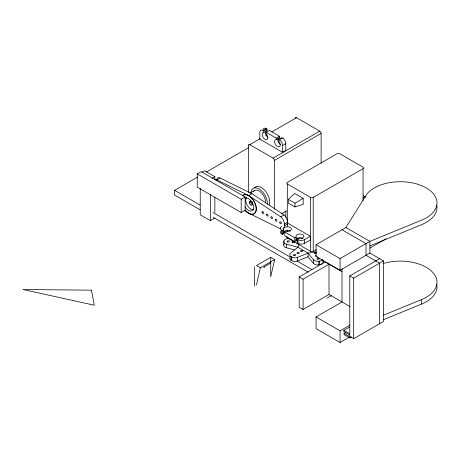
<?xml version="1.0" encoding="UTF-8"?>
<svg xmlns="http://www.w3.org/2000/svg" width="460" height="460" viewBox="0 0 460 460"><rect width="100%" height="100%" fill="white"/><g stroke="black" fill="none" stroke-linecap="round" stroke-linejoin="round"><path stroke-width="0.69" d="M302.973 238.504A3.973 2.294 0 0 0 297.936 237.987A3.973 2.294 0 0 0 296.188 240.758L294.831 241.54L284.746 235.721L284.746 232.035L286.103 231.248A3.973 2.294 0 0 0 291.41 229.362A3.973 2.294 0 0 0 287 226.814A3.973 2.294 0 0 0 283.728 229.879L283.728 233.565L282.371 234.347L281.612 233.91L281.612 230.224A4.588 2.651 0 0 1 281.612 226.475M282.371 234.347L282.371 230.661L283.728 229.879M294.469 249.924L286.321 247.733A4.588 2.651 0 0 1 283.832 244.645L284.079 240.499A4.588 2.651 0 0 1 288.909 238.544M286.321 247.733L286.321 244.122A4.588 2.651 0 0 1 283.832 241.034M287.305 231.524L287.305 230.103M287.305 223.715L287.305 183.965L310.598 197.42L310.598 251.367L287.305 237.912A1.851 1.069 0 0 1 286.965 236.636M288.311 199.358L288.311 203.101L294.981 206.948L303.186 204.378L303.186 198.381L294.716 193.493L288.311 199.358L294.981 203.205L294.981 206.948M286.321 244.122L297.867 247.227L308.068 253.121L308.068 256.732L297.631 260.946A4.588 2.651 0 0 1 291.755 260.647L291.077 260.256L291.077 256.645A4.588 2.651 0 0 1 290.565 253.253L297.867 247.227L299.011 244.755M291.755 260.647L291.755 257.036L291.077 256.645M294.831 241.54L294.831 237.855L296.188 237.072A3.973 2.294 0 0 1 299.46 234.008A3.973 2.294 0 0 1 303.865 236.555A3.973 2.294 0 0 1 298.563 238.441L297.206 239.223L297.206 242.914L297.965 243.351A4.588 2.651 0 0 0 304.451 243.351L310.373 239.936L310.373 236.25L287.529 223.06M296.188 240.758L296.188 237.072M297.631 260.946L297.631 257.335L308.068 253.121L316.428 251.827M297.965 243.351L297.965 239.666L297.206 239.223M304.451 243.351L304.451 239.666L310.373 236.25M287.31 183.965A1.851 1.069 0 0 1 287.27 182.447L337.111 153.686A1.851 1.069 0 0 1 339.721 153.703L363.026 167.147A1.851 1.069 0 0 1 363.061 168.67L313.22 197.432L313.22 251.378L316.296 249.602M323.104 260.095L323.104 261.901A4.588 2.651 0 0 1 319.723 264.69L318.797 264.833A4.588 2.651 0 0 1 313.45 263.396L313.45 259.785L308.068 253.121M318.797 264.833L318.797 261.222A4.588 2.651 0 0 1 313.45 259.785M319.723 264.69L319.723 261.079A4.588 2.651 0 0 0 322.707 259.624M363.055 200.606L363.055 168.665M256.461 285.039L260.354 267.806L274.631 259.566L270.739 257.318L256.461 265.558L260.354 267.806M274.631 259.566L270.739 276.799L270.739 257.318M283.832 244.645L284.079 244.111M216.781 179.038L218.011 177.79L219.69 177.842L252.017 193.74L284.337 215.165L286.321 217.545L287.511 220.806A7.51 4.335 60 0 1 287.649 222.289L287.649 223.916A7.51 4.335 60 0 1 287.511 225.233L287.063 226.36M316.054 244.743L345.891 227.516L365.769 195.718A36.708 21.194 0 0 1 422.498 186.035A36.708 21.194 0 0 1 421.555 220.185L369.897 241.379L340.061 258.606L316.054 244.743L316.054 256.415L340.061 270.279L369.897 253.052L383.525 260.918L383.525 321.459L353.688 338.686L349.796 336.438L349.796 275.897L379.632 258.669M283.061 228.999L284.251 227.113A7.51 4.335 60 0 0 284.395 225.797L284.395 224.169A7.51 4.335 60 0 0 284.257 222.686L283.061 219.426L281.083 217.045L248.756 195.621L216.775 179.866L214.757 179.67M294.981 203.205L303.186 198.381M266.984 129.036L263.793 130.881L263.793 132.445A3.973 2.294 60 0 0 262.775 136.81A3.973 2.294 60 0 0 267.185 139.357A3.973 2.294 60 0 0 266.167 133.82L266.167 132.25L276.253 138.075L276.253 139.639A3.973 2.294 60 0 0 275.235 144.003A3.973 2.294 60 0 0 279.64 146.55A3.973 2.294 60 0 0 278.628 141.013L278.628 139.443L281.819 137.603L282.578 138.04A4.588 2.651 60 0 1 285.821 143.658L285.821 150.495L282.63 152.335L259.791 139.15L259.791 132.313A4.588 2.651 60 0 1 263.034 130.445L266.225 128.599L266.984 129.036L266.984 130.605A3.973 2.294 60 0 0 265.403 133.193A3.973 2.294 60 0 0 267.921 137.316M263.793 132.445L266.984 130.605M266.167 132.25L269.359 130.41L279.444 136.229L279.444 137.799A3.973 2.294 60 0 0 277.863 140.38A3.973 2.294 60 0 0 280.376 144.509M197.219 173.892L201.187 171.597L245.157 196.983L245.157 210.22L241.184 212.514L197.219 187.128L197.219 173.892L241.184 199.272L245.157 196.983M248.452 192.286L248.452 145.4L260.228 138.632M265.759 135.441L266.99 134.728M271.906 131.888L296.493 117.691L319.792 131.146A1.851 1.069 60 0 1 321.126 133.411L321.115 163.242M201.911 172.396L204.694 170.792L214.849 176.651L214.849 179.504M200.106 209.789L174.627 195.074L174.627 190.348L197.65 177.054M206.362 172.023L248.682 147.597M276.253 138.075L279.444 136.229M276.253 139.639L279.444 137.799M212.06 178.256L214.849 176.651M278.628 139.443L279.387 139.88L282.578 138.04M216.775 179.866L220.029 177.986M282.63 152.335L282.63 145.504L285.821 143.658M248.44 145.394A1.851 1.069 60 0 1 249.774 144.676L273.073 158.119L319.792 131.146M274.396 209.398L274.396 160.379L321.115 133.406M249.791 193.217L254.524 190.48M248.756 195.621L252.017 193.74M200.238 188.358L200.238 214.78L210.392 220.639L214.849 218.069M281.773 213.664L286.689 210.824M280.744 216.798L284.004 214.918M284.395 224.169L287.649 222.289M284.395 225.797L287.649 223.916M365.131 197.265L364.228 197.788A3.973 2.294 0 0 0 363.095 197.656M270.739 263.022L263.597 267.145L264.736 267.806M350.002 306.596L329.021 294.486L303.077 309.465L299.184 307.217L299.184 276.949L325.128 261.97L341.998 271.705M299.184 276.949L303.077 279.191L329.021 264.212L329.021 294.486M369.828 248.135L386.009 238.792M349.796 275.897L353.688 278.145L383.525 260.918M326.974 298.189L331.315 295.682M348.709 337.496L340.061 342.487L316.054 328.63L316.054 316.957L341.998 301.978L341.998 268.893M316.054 316.957L340.061 330.815L349.945 325.111M343.815 330.395L349.548 333.644L349.56 334.874L343.827 331.62L343.815 330.395L349.565 327.077M351.52 336.944L349.796 337.939L344.063 334.627L344.063 333.408L345.788 332.413M369.897 245.876L421.555 224.681A36.708 21.194 0 0 0 436.804 205.217M383.456 315.203L421.555 299.575A36.708 21.194 0 0 0 431.543 271.181A36.708 21.194 0 0 0 383.117 263.574M383.456 319.7L421.555 304.072A36.708 21.194 0 0 0 436.804 284.608M318.797 261.222L319.723 261.079M280.1 228.631L248.756 213.198L244.68 210.496M263.034 130.445L263.793 130.881M363.21 195.638L365.585 197.006M345.891 227.516L369.897 241.379L369.897 253.052M341.998 229.764L366.005 243.627L366.005 255.3L379.632 263.166L379.632 323.702M281.612 230.224L282.371 230.661M284.746 232.035L294.831 237.855M174.627 190.348L200.106 205.056M213.158 212.595L290.214 257.082M297.051 261.027L311.966 269.64M213.158 217.321L308.24 272.216M344.063 333.408L349.796 336.72L349.796 337.939M308.068 256.732L313.45 263.396M322.805 259.9L323.104 261.901M421.555 299.575L421.555 304.072M353.688 278.145L353.688 338.686M340.061 258.606L340.061 270.279M340.061 330.815L340.061 342.487M303.077 279.191L303.077 309.465M285.821 211.031L285.821 217.183M254.535 266.673L254.535 286.154M241.184 199.272L241.184 212.514M214.849 197.357L214.849 212.353M210.392 194.218L210.392 220.639M297.631 257.335A4.588 2.651 0 0 1 291.755 257.036M291.077 260.256A4.588 2.651 0 0 1 290.024 257.45M317.193 256.467A1.138 0.655 0 0 1 315.773 256.134A1.138 0.655 0 0 1 316.216 255.288M316.267 253.535A1.138 0.655 0 0 1 314.686 253.506A1.138 0.655 0 0 1 314.68 252.592A1.138 0.655 0 0 1 316.256 252.557M298.344 243.564A1.138 0.655 0 0 1 296.878 243.075M304.451 239.666A4.588 2.651 0 0 1 297.965 239.666M281.612 233.91A4.588 2.651 0 0 1 280.485 231.23M283.728 233.565A3.973 2.294 0 0 1 283.521 233.082M283.601 232.242A3.973 2.294 0 0 1 286.385 230.575A3.973 2.294 0 0 1 290.271 231.161M313.231 197.438A1.851 1.069 0 0 1 310.609 197.415M313.231 251.384A1.851 1.069 0 0 1 310.609 251.361M253.351 191.659A9.177 5.296 60 0 1 260.929 192.286A9.177 5.296 60 0 1 265.575 202.831M242.518 195.776A10.764 6.216 60 0 1 252.879 199.398A10.764 6.216 60 0 1 255.306 212.669A10.764 6.216 60 0 1 245.117 210.024M242.644 195.575A10.764 6.216 60 0 1 252.931 199.876A10.764 6.216 60 0 1 255.058 212.842A10.764 6.216 60 0 1 245.053 210.318M252.77 204.654A2.329 1.345 60 0 1 250.849 203.199A2.329 1.345 60 0 1 250.55 200.807M253.655 209.731A7.21 4.163 60 0 1 247.261 205.275A7.21 4.163 60 0 1 246.594 197.507M244.944 198.283A7.21 4.163 60 0 1 252.155 202.446A7.21 4.163 60 0 1 252.155 210.772A7.21 4.163 60 0 1 244.944 206.609M263.108 129.513A4.588 2.651 60 0 1 266.225 128.599M279.387 139.88A4.588 2.651 60 0 1 282.63 145.504M252.81 203.343A5.388 3.111 60 0 1 251.706 201.428M254.518 187.898A11.667 6.733 60 0 1 265.219 190.825A11.667 6.733 60 0 1 269.094 205.033M250.895 192.832A11.667 6.733 60 0 1 259.854 189.37A11.667 6.733 60 0 1 267.329 204.027M295.171 118.289A1.851 1.069 60 0 1 296.493 117.702M273.073 158.125A1.851 1.069 60 0 1 274.407 160.385M91.419 290.18L23 289.518L94.323 305.21L91.419 290.18M317.515 259.221A1.138 0.655 0 0 0 319.24 258.664A1.138 0.655 0 0 0 317.549 258.083A1.138 0.655 0 0 0 317.515 259.221M287.632 241.977A1.138 0.655 0 0 0 289.409 241.488A1.138 0.655 0 0 0 287.787 240.844A1.138 0.655 0 0 0 287.632 241.977M292.485 242.725A1.138 0.655 0 0 0 294.268 242.236A1.138 0.655 0 0 0 292.64 241.592A1.138 0.655 0 0 0 292.485 242.725M301.024 251.442A1.138 0.655 0 0 0 302.824 250.976A1.138 0.655 0 0 0 301.225 250.309A1.138 0.655 0 0 0 301.024 251.442M297.465 253.494A1.138 0.655 0 0 0 299.264 253.029A1.138 0.655 0 0 0 297.672 252.362A1.138 0.655 0 0 0 297.465 253.494M293.911 255.547A1.138 0.655 0 0 0 295.711 255.081A1.138 0.655 0 0 0 294.112 254.414A1.138 0.655 0 0 0 293.911 255.547M249.239 202.549A2.329 1.345 60 0 0 251.907 205.269A2.329 1.345 60 0 0 251.453 201.756A2.329 1.345 60 0 0 249.239 202.549M262.027 212.215A1.138 0.655 60 0 0 263.333 213.543A1.138 0.655 60 0 0 263.108 211.824A1.138 0.655 60 0 0 262.027 212.215M266.466 214.78A1.138 0.655 60 0 0 267.772 216.108A1.138 0.655 60 0 0 267.548 214.389A1.138 0.655 60 0 0 266.466 214.78M270.905 217.344A1.138 0.655 60 0 0 272.205 218.667A1.138 0.655 60 0 0 271.986 216.953A1.138 0.655 60 0 0 270.905 217.344M279.783 222.467A1.138 0.655 60 0 0 281.083 223.79A1.138 0.655 60 0 0 280.864 222.077A1.138 0.655 60 0 0 279.783 222.467M275.344 219.903A1.138 0.655 60 0 0 276.644 221.231A1.138 0.655 60 0 0 276.425 219.512A1.138 0.655 60 0 0 275.344 219.903"/></g></svg>
